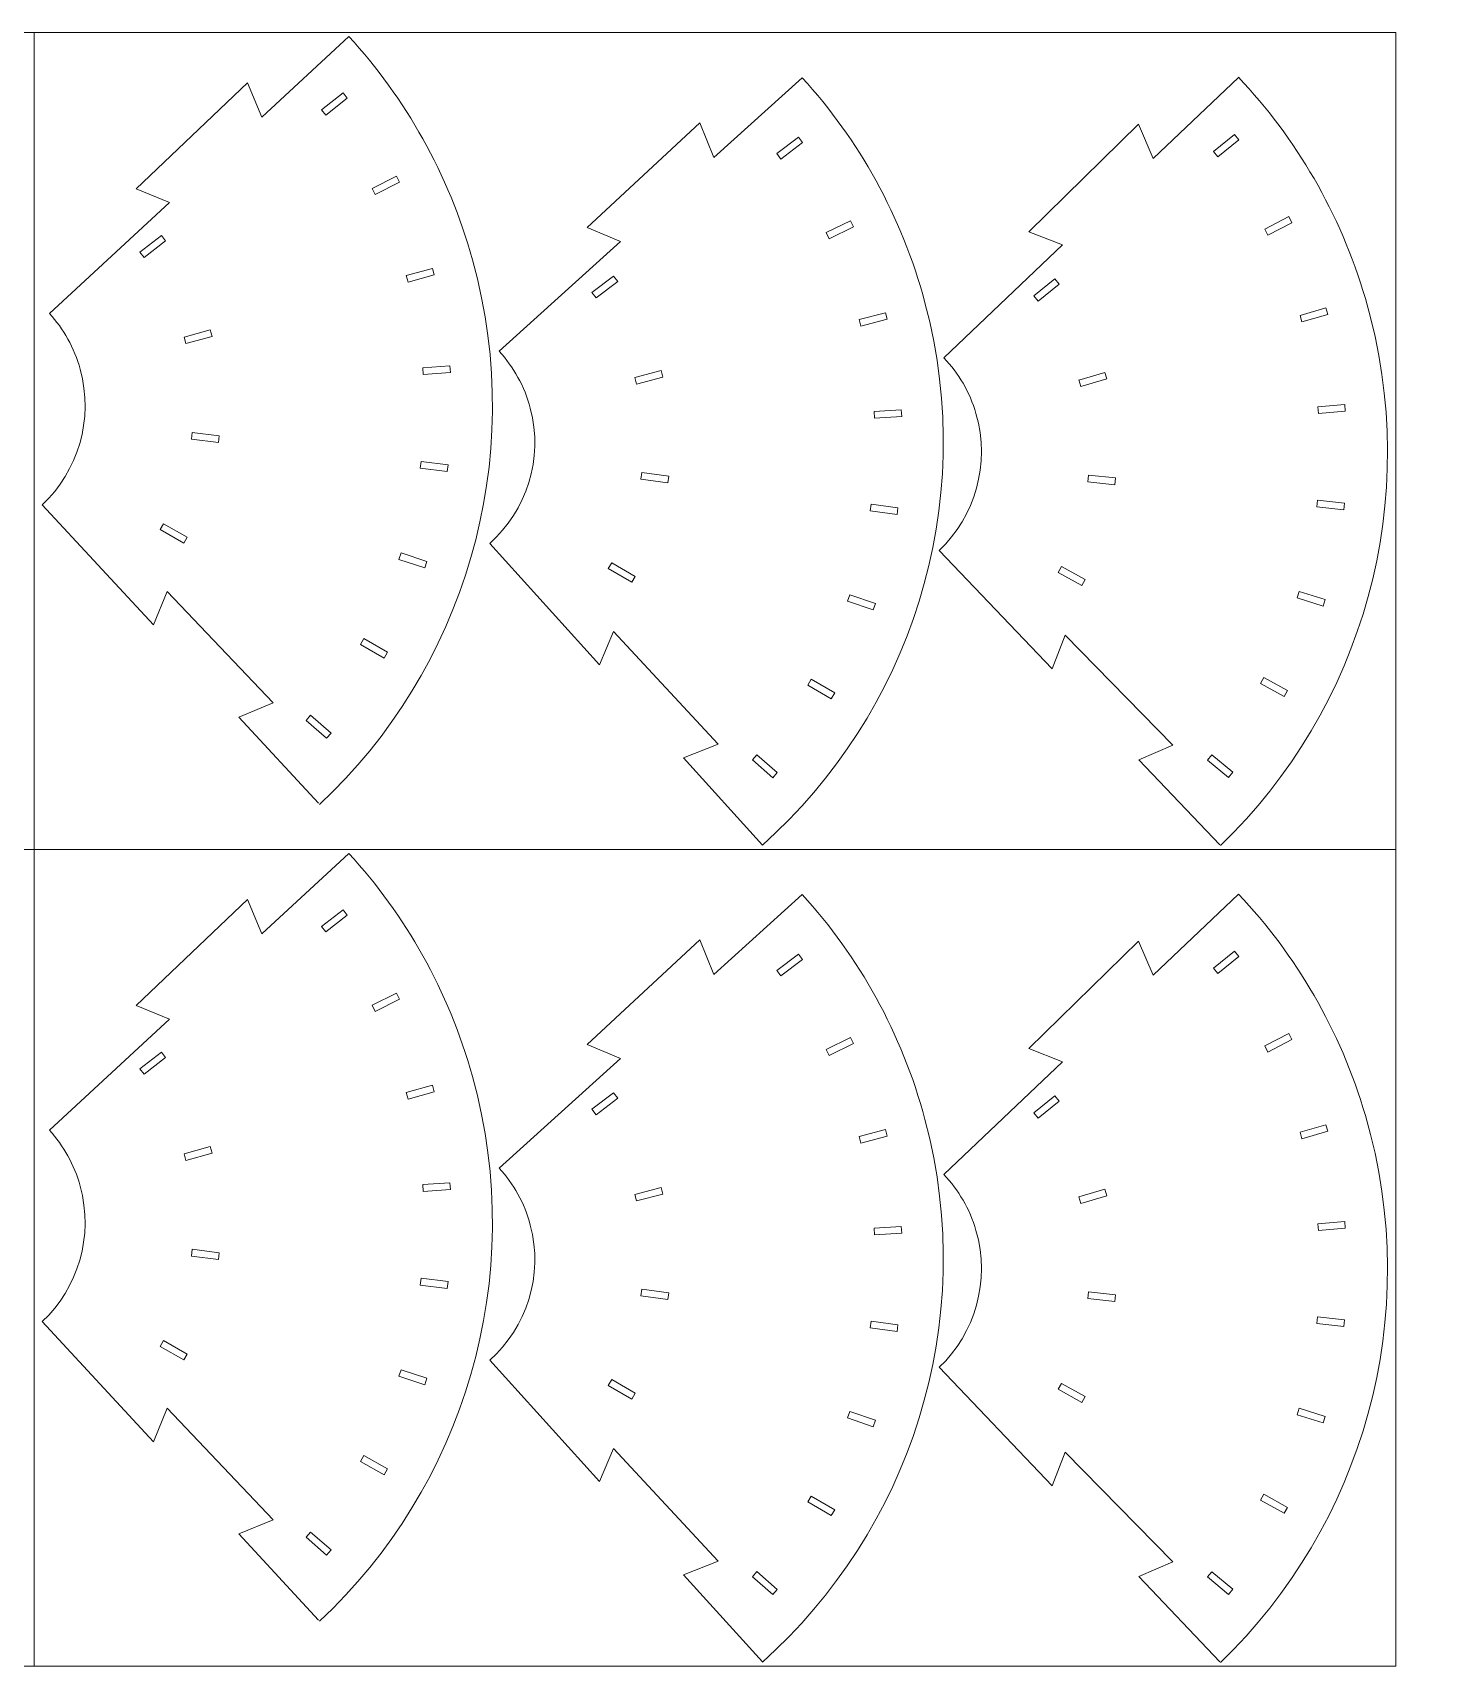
# Model space of a CAD drawing. Header units: centimetres. Extents: x -226 to -75, y 0 to 222.
# Drawn here: x -125.9 to -74.8, y 162.3 to 222.2 of the extents above; entities that cross this region are included whole.
import ezdxf

# ---------------------------------------------------------------- set-up
doc = ezdxf.new("R2010")
doc.units = ezdxf.units.CM
doc.header["$MEASUREMENT"] = 0
doc.layers.add('layer 1', color=7, linetype='Continuous')

msp = doc.modelspace()

# ---------------------------------------------------------------- linework, layer by layer
at = {"layer": 'layer 1', "color": 250, "lineweight": 20}
for points in [[(-175.83724, 192.24642), (-125.83724, 192.24642), (-125.83724, 222.24642), (-175.83724, 222.24642), (-175.83724, 192.24642)], [(-125.83724, 192.24642), (-75.83724, 192.24642), (-75.83724, 222.24642), (-125.83724, 222.24642), (-125.83724, 192.24642)], [(-175.83724, 162.24642), (-125.83724, 162.24642), (-125.83724, 192.24642), (-175.83724, 192.24642), (-175.83724, 162.24642)], [(-125.83724, 162.24642), (-75.83724, 162.24642), (-75.83724, 192.24642), (-125.83724, 192.24642), (-125.83724, 162.24642)]]:
    msp.add_lwpolyline(points, close=True, dxfattribs=at)
at = {"layer": 'layer 1', "color": 1, "lineweight": 9}
for points, knots in [([(-114.28152, 222.10258), (-114.28152, 222.10258), (-117.48018, 219.14277), (-117.48018, 219.14277), (-117.48018, 219.14277), (-117.48018, 219.14277), (-117.48014, 219.14284), (-117.48014, 219.14284), (-117.48014, 219.14284), (-117.48014, 219.14284), (-118.00049, 220.40547), (-118.00049, 220.40547), (-118.00049, 220.40547), (-118.00049, 220.40547), (-122.09148, 216.51514), (-122.09148, 216.51514), (-122.09148, 216.51514), (-122.09148, 216.51514), (-120.86279, 216.01342), (-120.86279, 216.01342), (-120.86279, 216.01342), (-120.86279, 216.01342), (-120.86265, 216.01349), (-120.86265, 216.01349), (-120.86265, 216.01349), (-120.86265, 216.01349), (-125.27367, 211.9327), (-125.27367, 211.9327)], [0, 0, 0, 0, 0.125, 0.125, 0.125, 0.125, 0.25, 0.25, 0.25, 0.25, 0.375, 0.375, 0.375, 0.375, 0.5, 0.5, 0.5, 0.5, 0.625, 0.625, 0.625, 0.625, 0.75, 0.75, 0.75, 0.75, 1, 1, 1, 1]), ([(-115.3529, 193.89985), (-110.07819, 198.83323), (-107.6811, 206.47994), (-109.73931, 213.9068), (-109.73931, 213.9068), (-110.61302, 217.05948), (-112.20724, 219.84437), (-114.27798, 222.10411)], [0, 0, 0, 0, 0.33333333, 0.33333333, 0.33333333, 0.33333333, 1, 1, 1, 1]), ([(-97.63374, 220.59183), (-97.63374, 220.59183), (-100.8809, 217.65925), (-100.8809, 217.65925), (-100.8809, 217.65925), (-100.8809, 217.65925), (-100.88083, 217.65929), (-100.88083, 217.65929), (-100.88083, 217.65929), (-100.88083, 217.65929), (-101.38583, 218.92813), (-101.38583, 218.92813), (-101.38583, 218.92813), (-101.38583, 218.92813), (-105.52353, 215.08757), (-105.52353, 215.08757), (-105.52353, 215.08757), (-105.52353, 215.08757), (-104.30101, 214.57093), (-104.30101, 214.57093), (-104.30101, 214.57093), (-104.30101, 214.57093), (-104.3009, 214.57111), (-104.3009, 214.57111), (-104.3009, 214.57111), (-104.3009, 214.57111), (-108.76086, 210.54387), (-108.76086, 210.54387)], [0, 0, 0, 0, 0.125, 0.125, 0.125, 0.125, 0.25, 0.25, 0.25, 0.25, 0.375, 0.375, 0.375, 0.375, 0.5, 0.5, 0.5, 0.5, 0.625, 0.625, 0.625, 0.625, 0.75, 0.75, 0.75, 0.75, 1, 1, 1, 1]), ([(-99.09311, 192.40364), (-93.69945, 197.23712), (-91.1289, 204.83359), (-93.12538, 212.32621), (-93.12538, 212.32621), (-93.97557, 215.51659), (-95.55401, 218.31366), (-97.63374, 220.59183)], [0, 0, 0, 0, 0.33333333, 0.33333333, 0.33333333, 0.33333333, 1, 1, 1, 1]), ([(-81.61548, 220.60451), (-81.61548, 220.60451), (-84.7399, 217.62806), (-84.7399, 217.62806), (-84.7399, 217.62806), (-84.7399, 217.62806), (-84.73983, 217.62809), (-84.73983, 217.62809), (-84.73983, 217.62809), (-84.73983, 217.62809), (-85.27859, 218.88296), (-85.27859, 218.88296), (-85.27859, 218.88296), (-85.27859, 218.88296), (-89.31226, 214.93329), (-89.31226, 214.93329), (-89.31226, 214.93329), (-89.31226, 214.93329), (-88.07637, 214.4495), (-88.07637, 214.4495), (-88.07637, 214.4495), (-88.07637, 214.4495), (-88.0763, 214.44967), (-88.0763, 214.44967), (-88.0763, 214.44967), (-88.0763, 214.44967), (-92.42711, 210.30481), (-92.42711, 210.30481)], [0, 0, 0, 0, 0.125, 0.125, 0.125, 0.125, 0.25, 0.25, 0.25, 0.25, 0.375, 0.375, 0.375, 0.375, 0.5, 0.5, 0.5, 0.5, 0.625, 0.625, 0.625, 0.625, 0.75, 0.75, 0.75, 0.75, 1, 1, 1, 1]), ([(-82.27546, 192.38873), (-77.07304, 197.39874), (-74.78778, 205.08005), (-76.95447, 212.47629), (-76.95447, 212.47629), (-77.87611, 215.62247), (-79.50305, 218.37495), (-81.61315, 220.60676)], [0, 0, 0, 0, 0.33333333, 0.33333333, 0.33333333, 0.33333333, 1, 1, 1, 1]), ([(-125.27367, 211.93269), (-124.75587, 211.36613), (-124.36086, 210.67158), (-124.14376, 209.88168), (-124.14376, 209.88168), (-123.63608, 208.0347), (-124.22927, 206.13577), (-125.53431, 204.90454)], [0, 0, 0, 0, 0.33333333, 0.33333333, 0.33333333, 0.33333333, 1, 1, 1, 1]), ([(-108.76066, 210.54415), (-108.23129, 209.9693), (-107.83025, 209.26106), (-107.61647, 208.45211), (-107.61647, 208.45211), (-107.12328, 206.58537), (-107.76269, 204.69512), (-109.10265, 203.48894)], [0, 0, 0, 0, 0.33333333, 0.33333333, 0.33333333, 0.33333333, 1, 1, 1, 1]), ([(-92.42709, 210.30482), (-91.89351, 209.74298), (-91.4827, 209.04844), (-91.25185, 208.25402), (-91.25185, 208.25402), (-90.71291, 206.39998), (-91.2916, 204.47692), (-92.60037, 203.22735)], [0, 0, 0, 0, 0.33333333, 0.33333333, 0.33333333, 0.33333333, 1, 1, 1, 1]), ([(-115.39403, 193.94363), (-115.39403, 193.94363), (-118.32445, 197.11126), (-118.32445, 197.11126), (-118.32445, 197.11126), (-118.32445, 197.11126), (-118.32442, 197.11119), (-118.32442, 197.11119), (-118.32442, 197.11119), (-118.32442, 197.11119), (-117.06179, 197.63147), (-117.06179, 197.63147), (-117.06179, 197.63147), (-117.06179, 197.63147), (-120.95208, 201.72246), (-120.95208, 201.72246), (-120.95208, 201.72246), (-120.95208, 201.72246), (-121.45387, 200.4938), (-121.45387, 200.4938), (-121.45387, 200.4938), (-121.45387, 200.4938), (-121.45373, 200.49373), (-121.45373, 200.49373), (-121.45373, 200.49373), (-121.45373, 200.49373), (-125.53452, 204.90469), (-125.53452, 204.90469)], [0, 0, 0, 0, 0.125, 0.125, 0.125, 0.125, 0.25, 0.25, 0.25, 0.25, 0.375, 0.375, 0.375, 0.375, 0.5, 0.5, 0.5, 0.5, 0.625, 0.625, 0.625, 0.625, 0.75, 0.75, 0.75, 0.75, 1, 1, 1, 1]), ([(-99.09528, 192.40606), (-99.09528, 192.40606), (-101.98724, 195.60889), (-101.98724, 195.60889), (-101.98724, 195.60889), (-101.98724, 195.60889), (-101.98721, 195.60882), (-101.98721, 195.60882), (-101.98721, 195.60882), (-101.98721, 195.60882), (-100.71841, 196.11389), (-100.71841, 196.11389), (-100.71841, 196.11389), (-100.71841, 196.11389), (-104.55896, 200.25155), (-104.55896, 200.25155), (-104.55896, 200.25155), (-104.55896, 200.25155), (-105.07557, 199.029), (-105.07557, 199.029), (-105.07557, 199.029), (-105.07557, 199.029), (-105.07539, 199.02889), (-105.07539, 199.02889), (-105.07539, 199.02889), (-105.07539, 199.02889), (-109.10267, 203.48892), (-109.10267, 203.48892)], [0, 0, 0, 0, 0.125, 0.125, 0.125, 0.125, 0.25, 0.25, 0.25, 0.25, 0.375, 0.375, 0.375, 0.375, 0.5, 0.5, 0.5, 0.5, 0.625, 0.625, 0.625, 0.625, 0.75, 0.75, 0.75, 0.75, 1, 1, 1, 1]), ([(-82.30065, 192.41574), (-82.30065, 192.41574), (-85.27708, 195.54015), (-85.27708, 195.54015), (-85.27708, 195.54015), (-85.27708, 195.54015), (-85.27708, 195.54008), (-85.27708, 195.54008), (-85.27708, 195.54008), (-85.27708, 195.54008), (-84.02218, 196.07884), (-84.02218, 196.07884), (-84.02218, 196.07884), (-84.02218, 196.07884), (-87.97191, 200.11247), (-87.97191, 200.11247), (-87.97191, 200.11247), (-87.97191, 200.11247), (-88.45568, 198.87661), (-88.45568, 198.87661), (-88.45568, 198.87661), (-88.45568, 198.87661), (-88.45553, 198.87654), (-88.45553, 198.87654), (-88.45553, 198.87654), (-88.45553, 198.87654), (-92.60039, 203.22735), (-92.60039, 203.22735)], [0, 0, 0, 0, 0.125, 0.125, 0.125, 0.125, 0.25, 0.25, 0.25, 0.25, 0.375, 0.375, 0.375, 0.375, 0.5, 0.5, 0.5, 0.5, 0.625, 0.625, 0.625, 0.625, 0.75, 0.75, 0.75, 0.75, 1, 1, 1, 1]), ([(-114.28152, 192.10258), (-114.28152, 192.10258), (-117.48018, 189.14277), (-117.48018, 189.14277), (-117.48018, 189.14277), (-117.48018, 189.14277), (-117.48014, 189.14284), (-117.48014, 189.14284), (-117.48014, 189.14284), (-117.48014, 189.14284), (-118.00049, 190.40547), (-118.00049, 190.40547), (-118.00049, 190.40547), (-118.00049, 190.40547), (-122.09148, 186.51514), (-122.09148, 186.51514), (-122.09148, 186.51514), (-122.09148, 186.51514), (-120.86279, 186.01342), (-120.86279, 186.01342), (-120.86279, 186.01342), (-120.86279, 186.01342), (-120.86265, 186.01349), (-120.86265, 186.01349), (-120.86265, 186.01349), (-120.86265, 186.01349), (-125.27367, 181.9327), (-125.27367, 181.9327)], [0, 0, 0, 0, 0.125, 0.125, 0.125, 0.125, 0.25, 0.25, 0.25, 0.25, 0.375, 0.375, 0.375, 0.375, 0.5, 0.5, 0.5, 0.5, 0.625, 0.625, 0.625, 0.625, 0.75, 0.75, 0.75, 0.75, 1, 1, 1, 1]), ([(-115.3529, 163.89985), (-110.07819, 168.83323), (-107.6811, 176.47994), (-109.73931, 183.9068), (-109.73931, 183.9068), (-110.61302, 187.05948), (-112.20724, 189.84437), (-114.27798, 192.10411)], [0, 0, 0, 0, 0.33333333, 0.33333333, 0.33333333, 0.33333333, 1, 1, 1, 1]), ([(-97.63374, 190.59183), (-97.63374, 190.59183), (-100.8809, 187.65925), (-100.8809, 187.65925), (-100.8809, 187.65925), (-100.8809, 187.65925), (-100.88083, 187.65929), (-100.88083, 187.65929), (-100.88083, 187.65929), (-100.88083, 187.65929), (-101.38583, 188.92813), (-101.38583, 188.92813), (-101.38583, 188.92813), (-101.38583, 188.92813), (-105.52353, 185.08757), (-105.52353, 185.08757), (-105.52353, 185.08757), (-105.52353, 185.08757), (-104.30101, 184.57093), (-104.30101, 184.57093), (-104.30101, 184.57093), (-104.30101, 184.57093), (-104.3009, 184.57111), (-104.3009, 184.57111), (-104.3009, 184.57111), (-104.3009, 184.57111), (-108.76086, 180.54387), (-108.76086, 180.54387)], [0, 0, 0, 0, 0.125, 0.125, 0.125, 0.125, 0.25, 0.25, 0.25, 0.25, 0.375, 0.375, 0.375, 0.375, 0.5, 0.5, 0.5, 0.5, 0.625, 0.625, 0.625, 0.625, 0.75, 0.75, 0.75, 0.75, 1, 1, 1, 1]), ([(-99.09311, 162.40364), (-93.69945, 167.23712), (-91.1289, 174.83359), (-93.12538, 182.32621), (-93.12538, 182.32621), (-93.97557, 185.51659), (-95.55401, 188.31366), (-97.63374, 190.59183)], [0, 0, 0, 0, 0.33333333, 0.33333333, 0.33333333, 0.33333333, 1, 1, 1, 1]), ([(-81.61548, 190.60451), (-81.61548, 190.60451), (-84.7399, 187.62806), (-84.7399, 187.62806), (-84.7399, 187.62806), (-84.7399, 187.62806), (-84.73983, 187.62809), (-84.73983, 187.62809), (-84.73983, 187.62809), (-84.73983, 187.62809), (-85.27859, 188.88296), (-85.27859, 188.88296), (-85.27859, 188.88296), (-85.27859, 188.88296), (-89.31226, 184.93329), (-89.31226, 184.93329), (-89.31226, 184.93329), (-89.31226, 184.93329), (-88.07637, 184.4495), (-88.07637, 184.4495), (-88.07637, 184.4495), (-88.07637, 184.4495), (-88.0763, 184.44967), (-88.0763, 184.44967), (-88.0763, 184.44967), (-88.0763, 184.44967), (-92.42711, 180.30481), (-92.42711, 180.30481)], [0, 0, 0, 0, 0.125, 0.125, 0.125, 0.125, 0.25, 0.25, 0.25, 0.25, 0.375, 0.375, 0.375, 0.375, 0.5, 0.5, 0.5, 0.5, 0.625, 0.625, 0.625, 0.625, 0.75, 0.75, 0.75, 0.75, 1, 1, 1, 1]), ([(-82.27546, 162.38873), (-77.07304, 167.39874), (-74.78778, 175.08005), (-76.95447, 182.47629), (-76.95447, 182.47629), (-77.87611, 185.62247), (-79.50305, 188.37495), (-81.61315, 190.60676)], [0, 0, 0, 0, 0.33333333, 0.33333333, 0.33333333, 0.33333333, 1, 1, 1, 1]), ([(-125.27367, 181.93269), (-124.75587, 181.36613), (-124.36086, 180.67158), (-124.14376, 179.88168), (-124.14376, 179.88168), (-123.63608, 178.0347), (-124.22927, 176.13577), (-125.53431, 174.90454)], [0, 0, 0, 0, 0.33333333, 0.33333333, 0.33333333, 0.33333333, 1, 1, 1, 1]), ([(-108.76066, 180.54415), (-108.23129, 179.9693), (-107.83025, 179.26106), (-107.61647, 178.45211), (-107.61647, 178.45211), (-107.12328, 176.58537), (-107.76269, 174.69512), (-109.10265, 173.48894)], [0, 0, 0, 0, 0.33333333, 0.33333333, 0.33333333, 0.33333333, 1, 1, 1, 1]), ([(-92.42709, 180.30482), (-91.89351, 179.74298), (-91.4827, 179.04844), (-91.25185, 178.25402), (-91.25185, 178.25402), (-90.71291, 176.39998), (-91.2916, 174.47692), (-92.60037, 173.22735)], [0, 0, 0, 0, 0.33333333, 0.33333333, 0.33333333, 0.33333333, 1, 1, 1, 1]), ([(-115.39403, 163.94363), (-115.39403, 163.94363), (-118.32445, 167.11126), (-118.32445, 167.11126), (-118.32445, 167.11126), (-118.32445, 167.11126), (-118.32442, 167.11119), (-118.32442, 167.11119), (-118.32442, 167.11119), (-118.32442, 167.11119), (-117.06179, 167.63147), (-117.06179, 167.63147), (-117.06179, 167.63147), (-117.06179, 167.63147), (-120.95208, 171.72246), (-120.95208, 171.72246), (-120.95208, 171.72246), (-120.95208, 171.72246), (-121.45387, 170.4938), (-121.45387, 170.4938), (-121.45387, 170.4938), (-121.45387, 170.4938), (-121.45373, 170.49373), (-121.45373, 170.49373), (-121.45373, 170.49373), (-121.45373, 170.49373), (-125.53452, 174.90469), (-125.53452, 174.90469)], [0, 0, 0, 0, 0.125, 0.125, 0.125, 0.125, 0.25, 0.25, 0.25, 0.25, 0.375, 0.375, 0.375, 0.375, 0.5, 0.5, 0.5, 0.5, 0.625, 0.625, 0.625, 0.625, 0.75, 0.75, 0.75, 0.75, 1, 1, 1, 1]), ([(-99.09528, 162.40606), (-99.09528, 162.40606), (-101.98724, 165.60889), (-101.98724, 165.60889), (-101.98724, 165.60889), (-101.98724, 165.60889), (-101.98721, 165.60882), (-101.98721, 165.60882), (-101.98721, 165.60882), (-101.98721, 165.60882), (-100.71841, 166.11389), (-100.71841, 166.11389), (-100.71841, 166.11389), (-100.71841, 166.11389), (-104.55896, 170.25155), (-104.55896, 170.25155), (-104.55896, 170.25155), (-104.55896, 170.25155), (-105.07557, 169.029), (-105.07557, 169.029), (-105.07557, 169.029), (-105.07557, 169.029), (-105.07539, 169.02889), (-105.07539, 169.02889), (-105.07539, 169.02889), (-105.07539, 169.02889), (-109.10267, 173.48892), (-109.10267, 173.48892)], [0, 0, 0, 0, 0.125, 0.125, 0.125, 0.125, 0.25, 0.25, 0.25, 0.25, 0.375, 0.375, 0.375, 0.375, 0.5, 0.5, 0.5, 0.5, 0.625, 0.625, 0.625, 0.625, 0.75, 0.75, 0.75, 0.75, 1, 1, 1, 1]), ([(-82.30065, 162.41574), (-82.30065, 162.41574), (-85.27708, 165.54015), (-85.27708, 165.54015), (-85.27708, 165.54015), (-85.27708, 165.54015), (-85.27708, 165.54008), (-85.27708, 165.54008), (-85.27708, 165.54008), (-85.27708, 165.54008), (-84.02218, 166.07884), (-84.02218, 166.07884), (-84.02218, 166.07884), (-84.02218, 166.07884), (-87.97191, 170.11247), (-87.97191, 170.11247), (-87.97191, 170.11247), (-87.97191, 170.11247), (-88.45568, 168.87661), (-88.45568, 168.87661), (-88.45568, 168.87661), (-88.45568, 168.87661), (-88.45553, 168.87654), (-88.45553, 168.87654), (-88.45553, 168.87654), (-88.45553, 168.87654), (-92.60039, 173.22735), (-92.60039, 173.22735)], [0, 0, 0, 0, 0.125, 0.125, 0.125, 0.125, 0.25, 0.25, 0.25, 0.25, 0.375, 0.375, 0.375, 0.375, 0.5, 0.5, 0.5, 0.5, 0.625, 0.625, 0.625, 0.625, 0.75, 0.75, 0.75, 0.75, 1, 1, 1, 1])]:
    msp.add_open_spline(points, degree=3, knots=knots, dxfattribs=at)
for points in [[(-115.28035, 219.41654), (-115.28035, 219.41654), (-114.49171, 220.03359), (-114.49171, 220.03359)], [(-114.49169, 220.0336), (-114.49169, 220.0336), (-114.3381, 219.8359), (-114.3381, 219.8359)], [(-115.12683, 219.21893), (-115.12683, 219.21893), (-115.28036, 219.41656), (-115.28036, 219.41656)], [(-114.33808, 219.83588), (-114.33808, 219.83588), (-115.12682, 219.21894), (-115.12682, 219.21894)], [(-98.5649, 217.80317), (-98.5649, 217.80317), (-97.76671, 218.40688), (-97.76671, 218.40688)], [(-97.61585, 218.20821), (-97.61585, 218.20821), (-98.41408, 217.60461), (-98.41408, 217.60461)], [(-97.76671, 218.40689), (-97.76671, 218.40689), (-97.61586, 218.2082), (-97.61586, 218.2082)], [(-82.52798, 217.88447), (-82.52798, 217.88447), (-81.7556, 218.50699), (-81.7556, 218.50699)], [(-81.60031, 218.31222), (-81.60031, 218.31222), (-82.37261, 217.68971), (-82.37261, 217.68971)], [(-81.7556, 218.50697), (-81.7556, 218.50697), (-81.60031, 218.3122), (-81.60031, 218.3122)], [(-98.41408, 217.60459), (-98.41408, 217.60459), (-98.56489, 217.80317), (-98.56489, 217.80317)], [(-82.37261, 217.68972), (-82.37261, 217.68972), (-82.52798, 217.88449), (-82.52798, 217.88449)], [(-113.42754, 216.52294), (-113.42754, 216.52294), (-112.53371, 216.97347), (-112.53371, 216.97347)], [(-112.53371, 216.97349), (-112.53371, 216.97349), (-112.42156, 216.74955), (-112.42156, 216.74955)], [(-113.3154, 216.29901), (-113.3154, 216.29901), (-113.42755, 216.52295), (-113.42755, 216.52295)], [(-112.42157, 216.74956), (-112.42157, 216.74956), (-113.3154, 216.29902), (-113.3154, 216.29902)], [(-96.75358, 214.90175), (-96.75358, 214.90175), (-95.85325, 215.33856), (-95.85325, 215.33856)], [(-95.85327, 215.33855), (-95.85327, 215.33855), (-95.7444, 215.1144), (-95.7444, 215.1144)], [(-80.64629, 215.02894), (-80.64629, 215.02894), (-79.76802, 215.48787), (-79.76802, 215.48787)], [(-79.65344, 215.26658), (-79.65344, 215.26658), (-80.53164, 214.80762), (-80.53164, 214.80762)], [(-79.76805, 215.48786), (-79.76805, 215.48786), (-79.65344, 215.2666), (-79.65344, 215.2666)], [(-121.94791, 214.18613), (-121.94791, 214.18613), (-121.16097, 214.80176), (-121.16097, 214.80176)], [(-121.00764, 214.60426), (-121.00764, 214.60426), (-121.79462, 213.98874), (-121.79462, 213.98874)], [(-121.16099, 214.80177), (-121.16099, 214.80177), (-121.00763, 214.60425), (-121.00763, 214.60425)], [(-96.64471, 214.67764), (-96.64471, 214.67764), (-96.75358, 214.90176), (-96.75358, 214.90176)], [(-95.74441, 215.11438), (-95.74441, 215.11438), (-96.64473, 214.67764), (-96.64473, 214.67764)], [(-80.53161, 214.80763), (-80.53161, 214.80763), (-80.64629, 215.02893), (-80.64629, 215.02893)], [(-121.79461, 213.98873), (-121.79461, 213.98873), (-121.94792, 214.18614), (-121.94792, 214.18614)], [(-112.17321, 213.32152), (-112.17321, 213.32152), (-111.20878, 213.58818), (-111.20878, 213.58818)], [(-111.20878, 213.58817), (-111.20878, 213.58817), (-111.14232, 213.34644), (-111.14232, 213.34644)], [(-112.10676, 213.07981), (-112.10676, 213.07981), (-112.17322, 213.32153), (-112.17322, 213.32153)], [(-111.14233, 213.34646), (-111.14233, 213.34646), (-112.10676, 213.07979), (-112.10676, 213.07979)], [(-105.35353, 212.70254), (-105.35353, 212.70254), (-104.55608, 213.30561), (-104.55608, 213.30561)], [(-104.40513, 213.10723), (-104.40513, 213.10723), (-105.20262, 212.50412), (-105.20262, 212.50412)], [(-104.55607, 213.3056), (-104.55607, 213.3056), (-104.40515, 213.10723), (-104.40515, 213.10723)], [(-89.12849, 212.57872), (-89.12849, 212.57872), (-88.35453, 213.20253), (-88.35453, 213.20253)], [(-88.19885, 213.00777), (-88.19885, 213.00777), (-88.97285, 212.38378), (-88.97285, 212.38378)], [(-88.3545, 213.20252), (-88.3545, 213.20252), (-88.19885, 213.00775), (-88.19885, 213.00775)], [(-105.20264, 212.50413), (-105.20264, 212.50413), (-105.35352, 212.70254), (-105.35352, 212.70254)], [(-88.97285, 212.38379), (-88.97285, 212.38379), (-89.12846, 212.5787), (-89.12846, 212.5787)], [(-95.54679, 211.70518), (-95.54679, 211.70518), (-94.57941, 211.95858), (-94.57941, 211.95858)], [(-95.48413, 211.46434), (-95.48413, 211.46434), (-95.54678, 211.70518), (-95.54678, 211.70518)], [(-94.51671, 211.71769), (-94.51671, 211.71769), (-95.48413, 211.46432), (-95.48413, 211.46432)], [(-94.57941, 211.95857), (-94.57941, 211.95857), (-94.51672, 211.71769), (-94.51672, 211.71769)], [(-79.35343, 211.86124), (-79.35343, 211.86124), (-78.40298, 212.13902), (-78.40298, 212.13902)], [(-79.28383, 211.62167), (-79.28383, 211.62167), (-79.35343, 211.86124), (-79.35343, 211.86124)], [(-78.33324, 211.89955), (-78.33324, 211.89955), (-79.28383, 211.62167), (-79.28383, 211.62167)], [(-78.40295, 212.13902), (-78.40295, 212.13902), (-78.3332, 211.89956), (-78.3332, 211.89956)], [(-120.33148, 211.0655), (-120.33148, 211.0655), (-119.36942, 211.33145), (-119.36942, 211.33145)], [(-120.26502, 210.82406), (-120.26502, 210.82406), (-120.33148, 211.0655), (-120.33148, 211.0655)], [(-119.30308, 211.09009), (-119.30308, 211.09009), (-120.26504, 210.82406), (-120.26504, 210.82406)], [(-119.36943, 211.33146), (-119.36943, 211.33146), (-119.30308, 211.09009), (-119.30308, 211.09009)], [(-111.54785, 209.68611), (-111.54785, 209.68611), (-111.56599, 209.93616), (-111.56599, 209.93616)], [(-111.56598, 209.93616), (-111.56598, 209.93616), (-110.56825, 210.00858), (-110.56825, 210.00858)], [(-110.55012, 209.75863), (-110.55012, 209.75863), (-111.54784, 209.6861), (-111.54784, 209.6861)], [(-110.56824, 210.00857), (-110.56824, 210.00857), (-110.55011, 209.75863), (-110.55011, 209.75863)], [(-103.77675, 209.57925), (-103.77675, 209.57925), (-102.80936, 209.83268), (-102.80936, 209.83268)], [(-102.80937, 209.83267), (-102.80937, 209.83267), (-102.74626, 209.59186), (-102.74626, 209.59186)], [(-87.47234, 209.48867), (-87.47234, 209.48867), (-86.51935, 209.76712), (-86.51935, 209.76712)], [(-86.51938, 209.76711), (-86.51938, 209.76711), (-86.44978, 209.52754), (-86.44978, 209.52754)], [(-103.71367, 209.33857), (-103.71367, 209.33857), (-103.77675, 209.57924), (-103.77675, 209.57924)], [(-102.74625, 209.59185), (-102.74625, 209.59185), (-103.71367, 209.33856), (-103.71367, 209.33856)], [(-87.40267, 209.24904), (-87.40267, 209.24904), (-87.47238, 209.48868), (-87.47238, 209.48868)], [(-86.44978, 209.52754), (-86.44978, 209.52754), (-87.40267, 209.24902), (-87.40267, 209.24902)], [(-78.69868, 208.50197), (-78.69868, 208.50197), (-77.71217, 208.58801), (-77.71217, 208.58801)], [(-77.71217, 208.58802), (-77.71217, 208.58802), (-77.69026, 208.33967), (-77.69026, 208.33967)], [(-94.99051, 208.33667), (-94.99051, 208.33667), (-93.99318, 208.39738), (-93.99318, 208.39738)], [(-94.97618, 208.08834), (-94.97618, 208.08834), (-94.99051, 208.33667), (-94.99051, 208.33667)], [(-93.97886, 208.14905), (-93.97886, 208.14905), (-94.9762, 208.08833), (-94.9762, 208.08833)], [(-93.99319, 208.39737), (-93.99319, 208.39737), (-93.97887, 208.14905), (-93.97887, 208.14905)], [(-78.67681, 208.2534), (-78.67681, 208.2534), (-78.69868, 208.50197), (-78.69868, 208.50197)], [(-77.69026, 208.33967), (-77.69026, 208.33967), (-78.67681, 208.25341), (-78.67681, 208.25341)], [(-120.05845, 207.3135), (-120.05845, 207.3135), (-120.02787, 207.56196), (-120.02787, 207.56196)], [(-120.02786, 207.56196), (-120.02786, 207.56196), (-119.03751, 207.43778), (-119.03751, 207.43778)], [(-119.0375, 207.4378), (-119.0375, 207.4378), (-119.06822, 207.18934), (-119.06822, 207.18934)], [(-119.06823, 207.18934), (-119.06823, 207.18934), (-120.05844, 207.31352), (-120.05844, 207.31352)], [(-110.6677, 206.12453), (-110.6677, 206.12453), (-111.66025, 206.24906), (-111.66025, 206.24906)], [(-111.66024, 206.24907), (-111.66024, 206.24907), (-111.62934, 206.49774), (-111.62934, 206.49774)], [(-111.62934, 206.49774), (-111.62934, 206.49774), (-110.63679, 206.37328), (-110.63679, 206.37328)], [(-110.63679, 206.37327), (-110.63679, 206.37327), (-110.6677, 206.12452), (-110.6677, 206.12452)], [(-102.56614, 205.71315), (-102.56614, 205.71315), (-103.55596, 205.84724), (-103.55596, 205.84724)], [(-103.55595, 205.84723), (-103.55595, 205.84723), (-103.52156, 206.09368), (-103.52156, 206.09368)], [(-103.52157, 206.0937), (-103.52157, 206.0937), (-102.53192, 205.95961), (-102.53192, 205.95961)], [(-102.53193, 205.95961), (-102.53193, 205.95961), (-102.56615, 205.71316), (-102.56615, 205.71316)], [(-87.14362, 205.7506), (-87.14362, 205.7506), (-87.11688, 205.99871), (-87.11688, 205.99871)], [(-86.15652, 205.64135), (-86.15652, 205.64135), (-87.14359, 205.75061), (-87.14359, 205.75061)], [(-87.11688, 205.99871), (-87.11688, 205.99871), (-86.12974, 205.88957), (-86.12974, 205.88957)], [(-86.12974, 205.88957), (-86.12974, 205.88957), (-86.15655, 205.64136), (-86.15655, 205.64136)], [(-78.73382, 204.83131), (-78.73382, 204.83131), (-78.70711, 205.07935), (-78.70711, 205.07935)], [(-78.70711, 205.07935), (-78.70711, 205.07935), (-77.7223, 204.97035), (-77.7223, 204.97035)], [(-77.7223, 204.97035), (-77.7223, 204.97035), (-77.7489, 204.72256), (-77.7489, 204.72256)], [(-95.13931, 204.67969), (-95.13931, 204.67969), (-95.10474, 204.92589), (-95.10474, 204.92589)], [(-94.15029, 204.54564), (-94.15029, 204.54564), (-95.1393, 204.6797), (-95.1393, 204.6797)], [(-95.10472, 204.92591), (-95.10472, 204.92591), (-94.11578, 204.79193), (-94.11578, 204.79193)], [(-94.11577, 204.79193), (-94.11577, 204.79193), (-94.15031, 204.54566), (-94.15031, 204.54566)], [(-77.7489, 204.72255), (-77.7489, 204.72255), (-78.73382, 204.83131), (-78.73382, 204.83131)], [(-120.33857, 203.49837), (-120.33857, 203.49837), (-121.20609, 203.99342), (-121.20609, 203.99342)], [(-121.20608, 203.99343), (-121.20608, 203.99343), (-121.08303, 204.21098), (-121.08303, 204.21098)], [(-121.08302, 204.21098), (-121.08302, 204.21098), (-120.21547, 203.71572), (-120.21547, 203.71572)], [(-120.21548, 203.71572), (-120.21548, 203.71572), (-120.33856, 203.49837), (-120.33856, 203.49837)], [(-112.43938, 202.90195), (-112.43938, 202.90195), (-112.36068, 203.13955), (-112.36068, 203.13955)], [(-111.49025, 202.58538), (-111.49025, 202.58538), (-112.43937, 202.90196), (-112.43937, 202.90196)], [(-112.36066, 203.13956), (-112.36066, 203.13956), (-111.41157, 202.82308), (-111.41157, 202.82308)], [(-111.41156, 202.82309), (-111.41156, 202.82309), (-111.49023, 202.58539), (-111.49023, 202.58539)], [(-103.88958, 202.06114), (-103.88958, 202.06114), (-104.75127, 202.56166), (-104.75127, 202.56166)], [(-104.75126, 202.56165), (-104.75126, 202.56165), (-104.62504, 202.77635), (-104.62504, 202.77635)], [(-104.62503, 202.77634), (-104.62503, 202.77634), (-103.7633, 202.27579), (-103.7633, 202.27579)], [(-88.23558, 202.41943), (-88.23558, 202.41943), (-88.11634, 202.63854), (-88.11634, 202.63854)], [(-88.11634, 202.63854), (-88.11634, 202.63854), (-87.24505, 202.15785), (-87.24505, 202.15785)], [(-103.76331, 202.27577), (-103.76331, 202.27577), (-103.88957, 202.06114), (-103.88957, 202.06114)], [(-87.36425, 201.93888), (-87.36425, 201.93888), (-88.23558, 202.41943), (-88.23558, 202.41943)], [(-87.24505, 202.15785), (-87.24505, 202.15785), (-87.36425, 201.93888), (-87.36425, 201.93888)], [(-95.02376, 201.0456), (-95.02376, 201.0456), (-95.96635, 201.36888), (-95.96635, 201.36888)], [(-95.96634, 201.36888), (-95.96634, 201.36888), (-95.88428, 201.60362), (-95.88428, 201.60362)], [(-95.88428, 201.60363), (-95.88428, 201.60363), (-94.94176, 201.28035), (-94.94176, 201.28035)], [(-79.45285, 201.48609), (-79.45285, 201.48609), (-79.37862, 201.72411), (-79.37862, 201.72411)], [(-78.5074, 201.18612), (-78.5074, 201.18612), (-79.45285, 201.48609), (-79.45285, 201.48609)], [(-79.37862, 201.72411), (-79.37862, 201.72411), (-78.43314, 201.42411), (-78.43314, 201.42411)], [(-78.43318, 201.42411), (-78.43318, 201.42411), (-78.5074, 201.18613), (-78.5074, 201.18613)], [(-94.94177, 201.28035), (-94.94177, 201.28035), (-95.02375, 201.04561), (-95.02375, 201.04561)], [(-112.98536, 199.27768), (-112.98536, 199.27768), (-113.85446, 199.77382), (-113.85446, 199.77382)], [(-113.85445, 199.77384), (-113.85445, 199.77384), (-113.73102, 199.99129), (-113.73102, 199.99129)], [(-113.73102, 199.99129), (-113.73102, 199.99129), (-112.86195, 199.49518), (-112.86195, 199.49518)], [(-112.86196, 199.4952), (-112.86196, 199.4952), (-112.98536, 199.27768), (-112.98536, 199.27768)], [(-97.42492, 198.28242), (-97.42492, 198.28242), (-97.29863, 198.4967), (-97.29863, 198.4967)], [(-97.29863, 198.49671), (-97.29863, 198.49671), (-96.43827, 197.9971), (-96.43827, 197.9971)], [(-80.80698, 198.3454), (-80.80698, 198.3454), (-80.68799, 198.5643), (-80.68799, 198.5643)], [(-80.68799, 198.5643), (-80.68799, 198.5643), (-79.81825, 198.08466), (-79.81825, 198.08466)], [(-96.56461, 197.78275), (-96.56461, 197.78275), (-97.42493, 198.28242), (-97.42493, 198.28242)], [(-96.43828, 197.9971), (-96.43828, 197.9971), (-96.56461, 197.78275), (-96.56461, 197.78275)], [(-79.93718, 197.86574), (-79.93718, 197.86574), (-80.80698, 198.34541), (-80.80698, 198.34541)], [(-79.81822, 198.08467), (-79.81822, 198.08467), (-79.93714, 197.86574), (-79.93714, 197.86574)], [(-115.85037, 196.98548), (-115.85037, 196.98548), (-115.68711, 197.17436), (-115.68711, 197.17436)], [(-115.68711, 197.17434), (-115.68711, 197.17434), (-114.93139, 196.51807), (-114.93139, 196.51807)], [(-115.09469, 196.32916), (-115.09469, 196.32916), (-115.85038, 196.98546), (-115.85038, 196.98546)], [(-114.93139, 196.51809), (-114.93139, 196.51809), (-115.09469, 196.32917), (-115.09469, 196.32917)], [(-99.45853, 195.53827), (-99.45853, 195.53827), (-99.29279, 195.72397), (-99.29279, 195.72397)], [(-98.71329, 194.88146), (-98.71329, 194.88146), (-99.45853, 195.53826), (-99.45853, 195.53826)], [(-99.29278, 195.72396), (-99.29278, 195.72396), (-98.54754, 195.06726), (-98.54754, 195.06726)], [(-82.74504, 195.52962), (-82.74504, 195.52962), (-82.58587, 195.72111), (-82.58587, 195.72111)], [(-81.98431, 194.88825), (-81.98431, 194.88825), (-82.74504, 195.52963), (-82.74504, 195.52963)], [(-82.5859, 195.7211), (-82.5859, 195.7211), (-81.82514, 195.07975), (-81.82514, 195.07975)], [(-98.54754, 195.06725), (-98.54754, 195.06725), (-98.71328, 194.88144), (-98.71328, 194.88144)], [(-81.8251, 195.07976), (-81.8251, 195.07976), (-81.98431, 194.88824), (-81.98431, 194.88824)], [(-115.28035, 189.41654), (-115.28035, 189.41654), (-114.49171, 190.03359), (-114.49171, 190.03359)], [(-114.49169, 190.0336), (-114.49169, 190.0336), (-114.3381, 189.8359), (-114.3381, 189.8359)], [(-115.12683, 189.21893), (-115.12683, 189.21893), (-115.28036, 189.41656), (-115.28036, 189.41656)], [(-114.33808, 189.83588), (-114.33808, 189.83588), (-115.12682, 189.21894), (-115.12682, 189.21894)], [(-98.5649, 187.80317), (-98.5649, 187.80317), (-97.76671, 188.40688), (-97.76671, 188.40688)], [(-97.61585, 188.20821), (-97.61585, 188.20821), (-98.41408, 187.60461), (-98.41408, 187.60461)], [(-97.76671, 188.40689), (-97.76671, 188.40689), (-97.61586, 188.2082), (-97.61586, 188.2082)], [(-82.52798, 187.88447), (-82.52798, 187.88447), (-81.7556, 188.50699), (-81.7556, 188.50699)], [(-81.60031, 188.31222), (-81.60031, 188.31222), (-82.37261, 187.68971), (-82.37261, 187.68971)], [(-81.7556, 188.50697), (-81.7556, 188.50697), (-81.60031, 188.3122), (-81.60031, 188.3122)], [(-98.41408, 187.60459), (-98.41408, 187.60459), (-98.56489, 187.80317), (-98.56489, 187.80317)], [(-82.37261, 187.68972), (-82.37261, 187.68972), (-82.52798, 187.88449), (-82.52798, 187.88449)], [(-113.3154, 186.29901), (-113.3154, 186.29901), (-113.42755, 186.52295), (-113.42755, 186.52295)], [(-113.42754, 186.52294), (-113.42754, 186.52294), (-112.53371, 186.97347), (-112.53371, 186.97347)], [(-112.42157, 186.74956), (-112.42157, 186.74956), (-113.3154, 186.29902), (-113.3154, 186.29902)], [(-112.53371, 186.97349), (-112.53371, 186.97349), (-112.42156, 186.74955), (-112.42156, 186.74955)], [(-96.75358, 184.90175), (-96.75358, 184.90175), (-95.85325, 185.33856), (-95.85325, 185.33856)], [(-95.85327, 185.33855), (-95.85327, 185.33855), (-95.7444, 185.1144), (-95.7444, 185.1144)], [(-80.64629, 185.02894), (-80.64629, 185.02894), (-79.76802, 185.48787), (-79.76802, 185.48787)], [(-79.65344, 185.26658), (-79.65344, 185.26658), (-80.53164, 184.80762), (-80.53164, 184.80762)], [(-79.76805, 185.48786), (-79.76805, 185.48786), (-79.65344, 185.2666), (-79.65344, 185.2666)], [(-121.94791, 184.18613), (-121.94791, 184.18613), (-121.16097, 184.80176), (-121.16097, 184.80176)], [(-121.00764, 184.60426), (-121.00764, 184.60426), (-121.79462, 183.98874), (-121.79462, 183.98874)], [(-121.16099, 184.80177), (-121.16099, 184.80177), (-121.00763, 184.60425), (-121.00763, 184.60425)], [(-96.64471, 184.67764), (-96.64471, 184.67764), (-96.75358, 184.90176), (-96.75358, 184.90176)], [(-95.74441, 185.11438), (-95.74441, 185.11438), (-96.64473, 184.67764), (-96.64473, 184.67764)], [(-80.53161, 184.80763), (-80.53161, 184.80763), (-80.64629, 185.02893), (-80.64629, 185.02893)], [(-121.79461, 183.98873), (-121.79461, 183.98873), (-121.94792, 184.18614), (-121.94792, 184.18614)], [(-112.17321, 183.32152), (-112.17321, 183.32152), (-111.20878, 183.58818), (-111.20878, 183.58818)], [(-111.20878, 183.58817), (-111.20878, 183.58817), (-111.14232, 183.34644), (-111.14232, 183.34644)], [(-112.10676, 183.07981), (-112.10676, 183.07981), (-112.17322, 183.32153), (-112.17322, 183.32153)], [(-111.14233, 183.34646), (-111.14233, 183.34646), (-112.10676, 183.07979), (-112.10676, 183.07979)], [(-105.35353, 182.70254), (-105.35353, 182.70254), (-104.55608, 183.30561), (-104.55608, 183.30561)], [(-104.40513, 183.10723), (-104.40513, 183.10723), (-105.20262, 182.50412), (-105.20262, 182.50412)], [(-104.55607, 183.3056), (-104.55607, 183.3056), (-104.40515, 183.10723), (-104.40515, 183.10723)], [(-89.12849, 182.57872), (-89.12849, 182.57872), (-88.35453, 183.20253), (-88.35453, 183.20253)], [(-88.19885, 183.00777), (-88.19885, 183.00777), (-88.97285, 182.38378), (-88.97285, 182.38378)], [(-88.3545, 183.20252), (-88.3545, 183.20252), (-88.19885, 183.00775), (-88.19885, 183.00775)], [(-105.20264, 182.50413), (-105.20264, 182.50413), (-105.35352, 182.70254), (-105.35352, 182.70254)], [(-88.97285, 182.38379), (-88.97285, 182.38379), (-89.12846, 182.5787), (-89.12846, 182.5787)], [(-95.54679, 181.70518), (-95.54679, 181.70518), (-94.57941, 181.95858), (-94.57941, 181.95858)], [(-95.48413, 181.46434), (-95.48413, 181.46434), (-95.54678, 181.70518), (-95.54678, 181.70518)], [(-94.51671, 181.71769), (-94.51671, 181.71769), (-95.48413, 181.46432), (-95.48413, 181.46432)], [(-94.57941, 181.95857), (-94.57941, 181.95857), (-94.51672, 181.71769), (-94.51672, 181.71769)], [(-79.35343, 181.86124), (-79.35343, 181.86124), (-78.40298, 182.13902), (-78.40298, 182.13902)], [(-79.28383, 181.62167), (-79.28383, 181.62167), (-79.35343, 181.86124), (-79.35343, 181.86124)], [(-78.33324, 181.89955), (-78.33324, 181.89955), (-79.28383, 181.62167), (-79.28383, 181.62167)], [(-78.40295, 182.13902), (-78.40295, 182.13902), (-78.3332, 181.89956), (-78.3332, 181.89956)], [(-120.33148, 181.0655), (-120.33148, 181.0655), (-119.36942, 181.33145), (-119.36942, 181.33145)], [(-120.26502, 180.82406), (-120.26502, 180.82406), (-120.33148, 181.0655), (-120.33148, 181.0655)], [(-119.30308, 181.09009), (-119.30308, 181.09009), (-120.26504, 180.82406), (-120.26504, 180.82406)], [(-119.36943, 181.33146), (-119.36943, 181.33146), (-119.30308, 181.09009), (-119.30308, 181.09009)], [(-111.54785, 179.68611), (-111.54785, 179.68611), (-111.56599, 179.93616), (-111.56599, 179.93616)], [(-111.56598, 179.93616), (-111.56598, 179.93616), (-110.56825, 180.00858), (-110.56825, 180.00858)], [(-110.56824, 180.00857), (-110.56824, 180.00857), (-110.55011, 179.75863), (-110.55011, 179.75863)], [(-103.77675, 179.57925), (-103.77675, 179.57925), (-102.80936, 179.83268), (-102.80936, 179.83268)], [(-102.80937, 179.83267), (-102.80937, 179.83267), (-102.74626, 179.59186), (-102.74626, 179.59186)], [(-110.55012, 179.75863), (-110.55012, 179.75863), (-111.54784, 179.6861), (-111.54784, 179.6861)], [(-103.71367, 179.33857), (-103.71367, 179.33857), (-103.77675, 179.57924), (-103.77675, 179.57924)], [(-102.74625, 179.59185), (-102.74625, 179.59185), (-103.71367, 179.33856), (-103.71367, 179.33856)], [(-87.40267, 179.24904), (-87.40267, 179.24904), (-87.47238, 179.48868), (-87.47238, 179.48868)], [(-87.47234, 179.48867), (-87.47234, 179.48867), (-86.51935, 179.76712), (-86.51935, 179.76712)], [(-86.44978, 179.52754), (-86.44978, 179.52754), (-87.40267, 179.24902), (-87.40267, 179.24902)], [(-86.51938, 179.76711), (-86.51938, 179.76711), (-86.44978, 179.52754), (-86.44978, 179.52754)], [(-78.69868, 178.50197), (-78.69868, 178.50197), (-77.71217, 178.58801), (-77.71217, 178.58801)], [(-77.71217, 178.58802), (-77.71217, 178.58802), (-77.69026, 178.33967), (-77.69026, 178.33967)], [(-94.99051, 178.33667), (-94.99051, 178.33667), (-93.99318, 178.39738), (-93.99318, 178.39738)], [(-94.97618, 178.08834), (-94.97618, 178.08834), (-94.99051, 178.33667), (-94.99051, 178.33667)], [(-93.97886, 178.14905), (-93.97886, 178.14905), (-94.9762, 178.08833), (-94.9762, 178.08833)], [(-93.99319, 178.39737), (-93.99319, 178.39737), (-93.97887, 178.14905), (-93.97887, 178.14905)], [(-78.67681, 178.2534), (-78.67681, 178.2534), (-78.69868, 178.50197), (-78.69868, 178.50197)], [(-77.69026, 178.33967), (-77.69026, 178.33967), (-78.67681, 178.25341), (-78.67681, 178.25341)], [(-120.05845, 177.3135), (-120.05845, 177.3135), (-120.02787, 177.56196), (-120.02787, 177.56196)], [(-120.02786, 177.56196), (-120.02786, 177.56196), (-119.03751, 177.43778), (-119.03751, 177.43778)], [(-119.0375, 177.4378), (-119.0375, 177.4378), (-119.06822, 177.18934), (-119.06822, 177.18934)], [(-119.06823, 177.18934), (-119.06823, 177.18934), (-120.05844, 177.31352), (-120.05844, 177.31352)], [(-110.6677, 176.12453), (-110.6677, 176.12453), (-111.66025, 176.24906), (-111.66025, 176.24906)], [(-111.66024, 176.24907), (-111.66024, 176.24907), (-111.62934, 176.49774), (-111.62934, 176.49774)], [(-111.62934, 176.49774), (-111.62934, 176.49774), (-110.63679, 176.37328), (-110.63679, 176.37328)], [(-110.63679, 176.37327), (-110.63679, 176.37327), (-110.6677, 176.12452), (-110.6677, 176.12452)], [(-102.56614, 175.71315), (-102.56614, 175.71315), (-103.55596, 175.84724), (-103.55596, 175.84724)], [(-103.55595, 175.84723), (-103.55595, 175.84723), (-103.52156, 176.09368), (-103.52156, 176.09368)], [(-103.52157, 176.0937), (-103.52157, 176.0937), (-102.53192, 175.95961), (-102.53192, 175.95961)], [(-102.53193, 175.95961), (-102.53193, 175.95961), (-102.56615, 175.71316), (-102.56615, 175.71316)], [(-87.14362, 175.7506), (-87.14362, 175.7506), (-87.11688, 175.99871), (-87.11688, 175.99871)], [(-86.15652, 175.64135), (-86.15652, 175.64135), (-87.14359, 175.75061), (-87.14359, 175.75061)], [(-87.11688, 175.99871), (-87.11688, 175.99871), (-86.12974, 175.88957), (-86.12974, 175.88957)], [(-86.12974, 175.88957), (-86.12974, 175.88957), (-86.15655, 175.64136), (-86.15655, 175.64136)], [(-78.73382, 174.83131), (-78.73382, 174.83131), (-78.70711, 175.07935), (-78.70711, 175.07935)], [(-78.70711, 175.07935), (-78.70711, 175.07935), (-77.7223, 174.97035), (-77.7223, 174.97035)], [(-95.13931, 174.67969), (-95.13931, 174.67969), (-95.10474, 174.92589), (-95.10474, 174.92589)], [(-94.15029, 174.54564), (-94.15029, 174.54564), (-95.1393, 174.6797), (-95.1393, 174.6797)], [(-95.10472, 174.92591), (-95.10472, 174.92591), (-94.11578, 174.79193), (-94.11578, 174.79193)], [(-94.11577, 174.79193), (-94.11577, 174.79193), (-94.15031, 174.54566), (-94.15031, 174.54566)], [(-77.7489, 174.72255), (-77.7489, 174.72255), (-78.73382, 174.83131), (-78.73382, 174.83131)], [(-77.7223, 174.97035), (-77.7223, 174.97035), (-77.7489, 174.72256), (-77.7489, 174.72256)], [(-120.33857, 173.49837), (-120.33857, 173.49837), (-121.20609, 173.99342), (-121.20609, 173.99342)], [(-121.20608, 173.99343), (-121.20608, 173.99343), (-121.08303, 174.21098), (-121.08303, 174.21098)], [(-121.08302, 174.21098), (-121.08302, 174.21098), (-120.21547, 173.71572), (-120.21547, 173.71572)], [(-120.21548, 173.71572), (-120.21548, 173.71572), (-120.33856, 173.49837), (-120.33856, 173.49837)], [(-112.43938, 172.90195), (-112.43938, 172.90195), (-112.36068, 173.13955), (-112.36068, 173.13955)], [(-111.49025, 172.58538), (-111.49025, 172.58538), (-112.43937, 172.90196), (-112.43937, 172.90196)], [(-112.36066, 173.13956), (-112.36066, 173.13956), (-111.41157, 172.82308), (-111.41157, 172.82308)], [(-111.41156, 172.82309), (-111.41156, 172.82309), (-111.49023, 172.58539), (-111.49023, 172.58539)], [(-104.75126, 172.56165), (-104.75126, 172.56165), (-104.62504, 172.77635), (-104.62504, 172.77635)], [(-104.62503, 172.77634), (-104.62503, 172.77634), (-103.7633, 172.27579), (-103.7633, 172.27579)], [(-88.23558, 172.41943), (-88.23558, 172.41943), (-88.11634, 172.63854), (-88.11634, 172.63854)], [(-88.11634, 172.63854), (-88.11634, 172.63854), (-87.24505, 172.15785), (-87.24505, 172.15785)], [(-103.88958, 172.06114), (-103.88958, 172.06114), (-104.75127, 172.56166), (-104.75127, 172.56166)], [(-103.76331, 172.27577), (-103.76331, 172.27577), (-103.88957, 172.06114), (-103.88957, 172.06114)], [(-87.36425, 171.93888), (-87.36425, 171.93888), (-88.23558, 172.41943), (-88.23558, 172.41943)], [(-87.24505, 172.15785), (-87.24505, 172.15785), (-87.36425, 171.93888), (-87.36425, 171.93888)], [(-95.96634, 171.36888), (-95.96634, 171.36888), (-95.88428, 171.60362), (-95.88428, 171.60362)], [(-95.88428, 171.60363), (-95.88428, 171.60363), (-94.94176, 171.28035), (-94.94176, 171.28035)], [(-79.45285, 171.48609), (-79.45285, 171.48609), (-79.37862, 171.72411), (-79.37862, 171.72411)], [(-78.5074, 171.18612), (-78.5074, 171.18612), (-79.45285, 171.48609), (-79.45285, 171.48609)], [(-79.37862, 171.72411), (-79.37862, 171.72411), (-78.43314, 171.42411), (-78.43314, 171.42411)], [(-78.43318, 171.42411), (-78.43318, 171.42411), (-78.5074, 171.18613), (-78.5074, 171.18613)], [(-95.02376, 171.0456), (-95.02376, 171.0456), (-95.96635, 171.36888), (-95.96635, 171.36888)], [(-94.94177, 171.28035), (-94.94177, 171.28035), (-95.02375, 171.04561), (-95.02375, 171.04561)], [(-112.98536, 169.27768), (-112.98536, 169.27768), (-113.85446, 169.77382), (-113.85446, 169.77382)], [(-113.85445, 169.77384), (-113.85445, 169.77384), (-113.73102, 169.99129), (-113.73102, 169.99129)], [(-113.73102, 169.99129), (-113.73102, 169.99129), (-112.86195, 169.49518), (-112.86195, 169.49518)], [(-112.86196, 169.4952), (-112.86196, 169.4952), (-112.98536, 169.27768), (-112.98536, 169.27768)], [(-97.42492, 168.28242), (-97.42492, 168.28242), (-97.29863, 168.4967), (-97.29863, 168.4967)], [(-97.29863, 168.49671), (-97.29863, 168.49671), (-96.43827, 167.9971), (-96.43827, 167.9971)], [(-80.80698, 168.3454), (-80.80698, 168.3454), (-80.68799, 168.5643), (-80.68799, 168.5643)], [(-80.68799, 168.5643), (-80.68799, 168.5643), (-79.81825, 168.08466), (-79.81825, 168.08466)], [(-96.56461, 167.78275), (-96.56461, 167.78275), (-97.42493, 168.28242), (-97.42493, 168.28242)], [(-96.43828, 167.9971), (-96.43828, 167.9971), (-96.56461, 167.78275), (-96.56461, 167.78275)], [(-79.93718, 167.86574), (-79.93718, 167.86574), (-80.80698, 168.34541), (-80.80698, 168.34541)], [(-79.81822, 168.08467), (-79.81822, 168.08467), (-79.93714, 167.86574), (-79.93714, 167.86574)], [(-115.09469, 166.32916), (-115.09469, 166.32916), (-115.85038, 166.98546), (-115.85038, 166.98546)], [(-115.85037, 166.98548), (-115.85037, 166.98548), (-115.68711, 167.17436), (-115.68711, 167.17436)], [(-115.68711, 167.17434), (-115.68711, 167.17434), (-114.93139, 166.51807), (-114.93139, 166.51807)], [(-114.93139, 166.51809), (-114.93139, 166.51809), (-115.09469, 166.32917), (-115.09469, 166.32917)], [(-99.45853, 165.53827), (-99.45853, 165.53827), (-99.29279, 165.72397), (-99.29279, 165.72397)], [(-98.71329, 164.88146), (-98.71329, 164.88146), (-99.45853, 165.53826), (-99.45853, 165.53826)], [(-99.29278, 165.72396), (-99.29278, 165.72396), (-98.54754, 165.06726), (-98.54754, 165.06726)], [(-82.74504, 165.52962), (-82.74504, 165.52962), (-82.58587, 165.72111), (-82.58587, 165.72111)], [(-81.98431, 164.88825), (-81.98431, 164.88825), (-82.74504, 165.52963), (-82.74504, 165.52963)], [(-82.5859, 165.7211), (-82.5859, 165.7211), (-81.82514, 165.07975), (-81.82514, 165.07975)], [(-98.54754, 165.06725), (-98.54754, 165.06725), (-98.71328, 164.88144), (-98.71328, 164.88144)], [(-81.8251, 165.07976), (-81.8251, 165.07976), (-81.98431, 164.88824), (-81.98431, 164.88824)]]:
    msp.add_open_spline(points, degree=3, dxfattribs=at)

doc.saveas('drawing.dxf')
